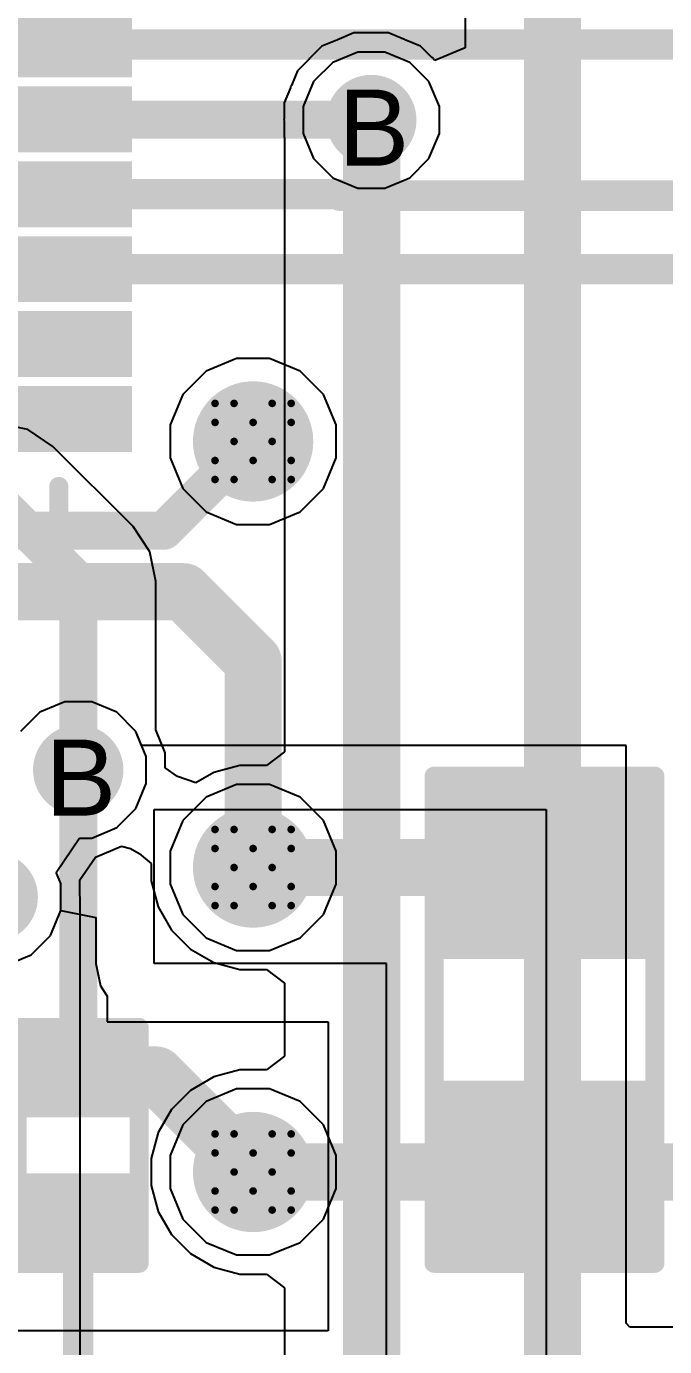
# Model space of a CAD drawing. Header units: inches. Extents: x 0 to 5379, y 0 to 5429.
# Drawn here: x 236.31 to 240.57, y 77.42 to 86.23 of the extents above; entities that cross this region are included whole.
import ezdxf

# ---------------------------------------------------------------- set-up
doc = ezdxf.new("R2010")
doc.units = ezdxf.units.IN
for name, color, linetype in [('Bottom Layer', 5, 'Continuous'), ('Bottom Solder', 6, 'Continuous'), ('Drill Drawing', 1, 'Continuous'), ('GND01', 16, 'Continuous'), ('GND02', 76, 'Continuous'), ('PWR', 156, 'Continuous'), ('SIG 01', 90, 'Continuous'), ('Top Layer', 1, 'Continuous'), ('Top Overlay', 2, 'Continuous'), ('Top Paste', 8, 'Continuous'), ('Top Solder', 216, 'Continuous'), ('Via Holes', 16, 'Continuous')]:
    doc.layers.add(name, color=color, linetype=linetype)
doc.styles.add('Arial', font='', dxfattribs={"height": 0.2})
doc.styles.get('Arial').set_extended_font_data('Arial')

# ---------------------------------------------------------------- blocks, each defined once
blk = doc.blocks.new('64_VFQFPN_9X9_146')
at = {"layer": 'Top Layer'}
for points in [[(4.07, -1.1), (4.93, -1.1), (4.93, -1.4), (4.07, -1.4)], [(4.07, -1.6), (4.93, -1.6), (4.93, -1.9), (4.07, -1.9)], [(4.07, -2.1), (4.93, -2.1), (4.93, -2.4), (4.07, -2.4)], [(4.07, -2.6), (4.93, -2.6), (4.93, -2.9), (4.07, -2.9)], [(4.07, -3.1), (4.93, -3.1), (4.93, -3.4), (4.07, -3.4)], [(4.07, -3.6), (4.93, -3.6), (4.93, -3.9), (4.07, -3.9)]]:
    blk.add_hatch(color=1, dxfattribs=at).paths.add_polyline_path(points)
at = {"layer": 'Top Paste'}
for points in [[(4.07, -1.1), (4.93, -1.1), (4.93, -1.4), (4.07, -1.4)], [(4.07, -1.6), (4.93, -1.6), (4.93, -1.9), (4.07, -1.9)], [(4.07, -2.1), (4.93, -2.1), (4.93, -2.4), (4.07, -2.4)], [(4.07, -2.6), (4.93, -2.6), (4.93, -2.9), (4.07, -2.9)], [(4.07, -3.1), (4.93, -3.1), (4.93, -3.4), (4.07, -3.4)], [(4.07, -3.6), (4.93, -3.6), (4.93, -3.9), (4.07, -3.9)]]:
    blk.add_hatch(color=8, dxfattribs=at).paths.add_polyline_path(points)
at = {"layer": 'Top Solder'}
for points in [[(4, -1.03), (5, -1.03), (5, -1.47), (4, -1.47)], [(4, -1.53), (5, -1.53), (5, -1.97), (4, -1.97)], [(4, -2.03), (5, -2.03), (5, -2.47), (4, -2.47)], [(4, -2.53), (5, -2.53), (5, -2.97), (4, -2.97)], [(4, -3.03), (5, -3.03), (5, -3.47), (4, -3.47)], [(4, -3.53), (5, -3.53), (5, -3.97), (4, -3.97)]]:
    blk.add_hatch(color=216, dxfattribs=at).paths.add_polyline_path(points)
at = {"layer": 'Top Overlay'}
for points in [[(4.5112, -4.5, 0.127, 0.127, 0), (4.5112, -4.2, 0.127, 0.127, 0)], [(4.2112, -4.5, 0.127, 0.127, 0), (4.5112, -4.5, 0.127, 0.127, 0)]]:
    blk.add_lwpolyline(points, format="xyseb", dxfattribs=at)
for points in [[(4.4795, -4.2, 0.0635, 0.0635, 1), (4.543, -4.2, 0.0635, 0.0635, 1)], [(4.4795, -4.5, 0.0635, 0.0635, 1), (4.543, -4.5, 0.0635, 0.0635, 1)], [(4.4795, -4.5, 0.0635, 0.0635, 1), (4.543, -4.5, 0.0635, 0.0635, 1)]]:
    blk.add_lwpolyline(points, format="xyseb", close=True, dxfattribs=at)
blk = doc.blocks.new('R___0805_539')
at = {"layer": 'Top Layer'}
for points in [[(-1.524, 0.635), (-0.508, 0.635), (-0.508, -0.635), (-1.524, -0.635)], [(0.508, 0.635), (1.524, 0.635), (1.524, -0.635), (0.508, -0.635)]]:
    blk.add_hatch(color=1, dxfattribs=at).paths.add_polyline_path(points)
at = {"layer": 'Top Paste'}
for points in [[(-1.524, 0.635), (-0.508, 0.635), (-0.508, -0.635), (-1.524, -0.635)], [(0.508, 0.635), (1.524, 0.635), (1.524, -0.635), (0.508, -0.635)]]:
    blk.add_hatch(color=8, dxfattribs=at).paths.add_polyline_path(points)
at = {"layer": 'Top Solder'}
for points in [[(-1.6256, 0.7366), (-0.4064, 0.7366), (-0.4064, -0.7366), (-1.6256, -0.7366)], [(0.4064, 0.7366), (1.6256, 0.7366), (1.6256, -0.7366), (0.4064, -0.7366)]]:
    blk.add_hatch(color=216, dxfattribs=at).paths.add_polyline_path(points)
at = {"layer": 'Top Overlay'}
for points in [[(-1.6256, 0.7366, 0.127, 0.127, 0), (-1.6256, -0.7366, 0.127, 0.127, 0)], [(-1.6256, 0.7366, 0.127, 0.127, 0), (1.6256, 0.7366, 0.127, 0.127, 0)], [(1.6256, 0.7366, 0.127, 0.127, 0), (1.6256, -0.7366, 0.127, 0.127, 0)], [(-1.6256, -0.7366, 0.127, 0.127, 0), (1.6256, -0.7366, 0.127, 0.127, 0)]]:
    blk.add_lwpolyline(points, format="xyseb", dxfattribs=at)
for points in [[(-1.65735, 0.7366, 0.0635, 0.0635, 1), (-1.59385, 0.7366, 0.0635, 0.0635, 1)], [(-1.65735, 0.7366, 0.0635, 0.0635, 1), (-1.59385, 0.7366, 0.0635, 0.0635, 1)], [(1.59385, 0.7366, 0.0635, 0.0635, 1), (1.65735, 0.7366, 0.0635, 0.0635, 1)], [(1.59385, 0.7366, 0.0635, 0.0635, 1), (1.65735, 0.7366, 0.0635, 0.0635, 1)], [(-1.65735, -0.7366, 0.0635, 0.0635, 1), (-1.59385, -0.7366, 0.0635, 0.0635, 1)], [(-1.65735, -0.7366, 0.0635, 0.0635, 1), (-1.59385, -0.7366, 0.0635, 0.0635, 1)], [(1.59385, -0.7366, 0.0635, 0.0635, 1), (1.65735, -0.7366, 0.0635, 0.0635, 1)], [(1.59385, -0.7366, 0.0635, 0.0635, 1), (1.65735, -0.7366, 0.0635, 0.0635, 1)]]:
    blk.add_lwpolyline(points, format="xyseb", close=True, dxfattribs=at)
blk = doc.blocks.new('R___0402_558')
at = {"layer": 'Top Layer'}
for points in [[(-0.6985, -0.3175), (-0.6985, 0.3175), (-0.2413, 0.3175), (-0.2413, -0.3175)], [(0.2413, -0.3175), (0.2413, 0.3175), (0.6985, 0.3175), (0.6985, -0.3175)]]:
    blk.add_hatch(color=1, dxfattribs=at).paths.add_polyline_path(points)
at = {"layer": 'Top Paste'}
for points in [[(-0.6985, -0.3175), (-0.6985, 0.3175), (-0.2413, 0.3175), (-0.2413, -0.3175)], [(0.2413, -0.3175), (0.2413, 0.3175), (0.6985, 0.3175), (0.6985, -0.3175)]]:
    blk.add_hatch(color=8, dxfattribs=at).paths.add_polyline_path(points)
at = {"layer": 'Top Solder'}
for points in [[(-0.7535, -0.3725), (-0.7535, 0.3725), (-0.1863, 0.3725), (-0.1863, -0.3725)], [(0.1863, -0.3725), (0.1863, 0.3725), (0.7535, 0.3725), (0.7535, -0.3725)]]:
    blk.add_hatch(color=216, dxfattribs=at).paths.add_polyline_path(points)
at = {"layer": 'Top Overlay'}
for points in [[(0.7874, 0.4064, 0.127, 0.127, 0), (-0.7874, 0.4064, 0.127, 0.127, 0)], [(-0.7874, -0.4064, 0.127, 0.127, 0), (-0.7874, 0.4064, 0.127, 0.127, 0)], [(0.7874, -0.4064, 0.127, 0.127, 0), (0.7874, 0.4064, 0.127, 0.127, 0)], [(0.7874, -0.4064, 0.127, 0.127, 0), (-0.7874, -0.4064, 0.127, 0.127, 0)], [(0.8128, -0.4318, 0.00323, 0.00323, 0), (-0.8128, -0.4318, 0.00323, 0.00323, 0)]]:
    blk.add_lwpolyline(points, format="xyseb", dxfattribs=at)
for points in [[(-0.8191, 0.4064, 0.0635, 0.0635, 1), (-0.7556, 0.4064, 0.0635, 0.0635, 1)], [(-0.8191, 0.4064, 0.0635, 0.0635, 1), (-0.7556, 0.4064, 0.0635, 0.0635, 1)], [(0.7556, 0.4064, 0.0635, 0.0635, 1), (0.8191, 0.4064, 0.0635, 0.0635, 1)], [(0.7556, 0.4064, 0.0635, 0.0635, 1), (0.8191, 0.4064, 0.0635, 0.0635, 1)], [(-0.8191, -0.4064, 0.0635, 0.0635, 1), (-0.7556, -0.4064, 0.0635, 0.0635, 1)], [(-0.8191, -0.4064, 0.0635, 0.0635, 1), (-0.7556, -0.4064, 0.0635, 0.0635, 1)], [(0.7556, -0.4064, 0.0635, 0.0635, 1), (0.8191, -0.4064, 0.0635, 0.0635, 1)], [(0.7556, -0.4064, 0.0635, 0.0635, 1), (0.8191, -0.4064, 0.0635, 0.0635, 1)], [(-0.8136, -0.4318, 0.00161, 0.00161, 1), (-0.812, -0.4318, 0.00161, 0.00161, 1)], [(0.812, -0.4318, 0.00161, 0.00161, 1), (0.8136, -0.4318, 0.00161, 0.00161, 1)]]:
    blk.add_lwpolyline(points, format="xyseb", close=True, dxfattribs=at)

msp = doc.modelspace()

# ---------------------------------------------------------------- hatches: boundary and pattern name
at = {"layer": 'Bottom Layer'}
h = msp.add_hatch(color=5, dxfattribs=at)
edge = h.paths.add_edge_path()
edge.add_arc((238.6136, 85.6024), 0.2, 0, 360)
h = msp.add_hatch(color=5, dxfattribs=at)
edge = h.paths.add_edge_path()
edge.add_arc((237.8249, 83.4572), 0.3, 0, 360)
h = msp.add_hatch(color=5, dxfattribs=at)
edge = h.paths.add_edge_path()
edge.add_arc((236.6579, 81.2644), 0.2, 0, 360)
h = msp.add_hatch(color=5, dxfattribs=at)
edge = h.paths.add_edge_path()
edge.add_arc((237.8249, 80.6135), 0.3, 0, 360)
h = msp.add_hatch(color=5, dxfattribs=at)
edge = h.paths.add_edge_path()
edge.add_arc((237.8249, 78.5815), 0.3, 0, 360)
at = {"layer": 'Bottom Solder'}
h = msp.add_hatch(color=6, dxfattribs=at)
edge = h.paths.add_edge_path()
edge.add_arc((238.6136, 85.6024), 0.3016, 0, 360)
h = msp.add_hatch(color=6, dxfattribs=at)
edge = h.paths.add_edge_path()
edge.add_arc((237.8249, 83.4572), 0.4016, 0, 360)
h = msp.add_hatch(color=6, dxfattribs=at)
edge = h.paths.add_edge_path()
edge.add_arc((236.6579, 81.2644), 0.3016, 0, 360)
h = msp.add_hatch(color=6, dxfattribs=at)
edge = h.paths.add_edge_path()
edge.add_arc((237.8249, 80.6135), 0.4016, 0, 360)
h = msp.add_hatch(color=6, dxfattribs=at)
edge = h.paths.add_edge_path()
edge.add_arc((236.0873, 80.4164), 0.3016, 0, 360)
h = msp.add_hatch(color=6, dxfattribs=at)
edge = h.paths.add_edge_path()
edge.add_arc((237.8249, 78.5815), 0.4016, 0, 360)
at = {"layer": 'GND01'}
h = msp.add_hatch(color=16, dxfattribs=at)
edge = h.paths.add_edge_path()
edge.add_arc((238.6136, 85.6024), 0.2, 0, 360)
h = msp.add_hatch(color=16, dxfattribs=at)
edge = h.paths.add_edge_path()
edge.add_arc((237.8249, 83.4572), 0.3, 0, 360)
h = msp.add_hatch(color=16, dxfattribs=at)
edge = h.paths.add_edge_path()
edge.add_arc((236.6579, 81.2644), 0.2, 0, 360)
h = msp.add_hatch(color=16, dxfattribs=at)
edge = h.paths.add_edge_path()
edge.add_arc((237.8249, 80.6135), 0.3, 0, 360)
h = msp.add_hatch(color=16, dxfattribs=at)
edge = h.paths.add_edge_path()
edge.add_arc((237.8249, 78.5815), 0.3, 0, 360)
at = {"layer": 'GND02'}
h = msp.add_hatch(color=76, dxfattribs=at)
edge = h.paths.add_edge_path()
edge.add_arc((238.6136, 85.6024), 0.2, 0, 360)
h = msp.add_hatch(color=76, dxfattribs=at)
edge = h.paths.add_edge_path()
edge.add_arc((237.8249, 83.4572), 0.3, 0, 360)
h = msp.add_hatch(color=76, dxfattribs=at)
edge = h.paths.add_edge_path()
edge.add_arc((236.6579, 81.2644), 0.2, 0, 360)
h = msp.add_hatch(color=76, dxfattribs=at)
edge = h.paths.add_edge_path()
edge.add_arc((237.8249, 80.6135), 0.3, 0, 360)
h = msp.add_hatch(color=76, dxfattribs=at)
edge = h.paths.add_edge_path()
edge.add_arc((237.8249, 78.5815), 0.3, 0, 360)
at = {"layer": 'PWR'}
h = msp.add_hatch(color=156, dxfattribs=at)
edge = h.paths.add_edge_path()
edge.add_arc((238.6136, 85.6024), 0.2, 0, 360)
h = msp.add_hatch(color=156, dxfattribs=at)
edge = h.paths.add_edge_path()
edge.add_arc((237.8249, 83.4572), 0.3, 0, 360)
h = msp.add_hatch(color=156, dxfattribs=at)
edge = h.paths.add_edge_path()
edge.add_arc((236.6579, 81.2644), 0.2, 0, 360)
h = msp.add_hatch(color=156, dxfattribs=at)
edge = h.paths.add_edge_path()
edge.add_arc((237.8249, 80.6135), 0.3, 0, 360)
h = msp.add_hatch(color=156, dxfattribs=at)
edge = h.paths.add_edge_path()
edge.add_arc((237.8249, 78.5815), 0.3, 0, 360)
at = {"layer": 'SIG 01'}
h = msp.add_hatch(color=90, dxfattribs=at)
edge = h.paths.add_edge_path()
edge.add_arc((238.6136, 85.6024), 0.2, 0, 360)
h = msp.add_hatch(color=90, dxfattribs=at)
edge = h.paths.add_edge_path()
edge.add_arc((237.8249, 83.4572), 0.3, 0, 360)
h = msp.add_hatch(color=90, dxfattribs=at)
edge = h.paths.add_edge_path()
edge.add_arc((236.6579, 81.2644), 0.2, 0, 360)
h = msp.add_hatch(color=90, dxfattribs=at)
edge = h.paths.add_edge_path()
edge.add_arc((237.8249, 80.6135), 0.3, 0, 360)
h = msp.add_hatch(color=90, dxfattribs=at)
edge = h.paths.add_edge_path()
edge.add_arc((237.8249, 78.5815), 0.3, 0, 360)
at = {"layer": 'Top Layer'}
h = msp.add_hatch(color=1, dxfattribs=at)
edge = h.paths.add_edge_path()
edge.add_arc((238.6136, 85.6024), 0.2, 0, 360)
h = msp.add_hatch(color=1, dxfattribs=at)
edge = h.paths.add_edge_path()
edge.add_arc((237.8249, 83.4572), 0.3, 0, 360)
h = msp.add_hatch(color=1, dxfattribs=at)
edge = h.paths.add_edge_path()
edge.add_arc((236.6579, 81.2644), 0.2, 0, 360)
h = msp.add_hatch(color=1, dxfattribs=at)
edge = h.paths.add_edge_path()
edge.add_arc((237.8249, 80.6135), 0.3, 0, 360)
h = msp.add_hatch(color=1, dxfattribs=at)
edge = h.paths.add_edge_path()
edge.add_arc((237.8249, 78.5815), 0.3, 0, 360)
at = {"layer": 'Top Solder'}
h = msp.add_hatch(color=216, dxfattribs=at)
edge = h.paths.add_edge_path()
edge.add_arc((238.6136, 85.6024), 0.3016, 0, 360)
h = msp.add_hatch(color=216, dxfattribs=at)
edge = h.paths.add_edge_path()
edge.add_arc((237.8249, 83.4572), 0.4016, 0, 360)
h = msp.add_hatch(color=216, dxfattribs=at)
edge = h.paths.add_edge_path()
edge.add_arc((236.6579, 81.2644), 0.3016, 0, 360)
h = msp.add_hatch(color=216, dxfattribs=at)
edge = h.paths.add_edge_path()
edge.add_arc((237.8249, 80.6135), 0.4016, 0, 360)
h = msp.add_hatch(color=216, dxfattribs=at)
edge = h.paths.add_edge_path()
edge.add_arc((236.0873, 80.4164), 0.3016, 0, 360)
h = msp.add_hatch(color=216, dxfattribs=at)
edge = h.paths.add_edge_path()
edge.add_arc((237.8249, 78.5815), 0.4016, 0, 360)
at = {"layer": 'Via Holes'}
h = msp.add_hatch(color=7, dxfattribs=at)
edge = h.paths.add_edge_path()
edge.add_arc((238.6136, 85.6024), 0.1, 0, 360)
h = msp.add_hatch(color=7, dxfattribs=at)
edge = h.paths.add_edge_path()
edge.add_arc((237.8249, 83.4572), 0.15, 0, 360)
h = msp.add_hatch(color=7, dxfattribs=at)
edge = h.paths.add_edge_path()
edge.add_arc((236.6579, 81.2644), 0.1, 0, 360)
h = msp.add_hatch(color=7, dxfattribs=at)
edge = h.paths.add_edge_path()
edge.add_arc((237.8249, 80.6135), 0.15, 0, 360)
h = msp.add_hatch(color=7, dxfattribs=at)
edge = h.paths.add_edge_path()
edge.add_arc((237.8249, 78.5815), 0.15, 0, 360)

# ---------------------------------------------------------------- linework, layer by layer
at = {"layer": 'Bottom Layer'}
for points in [[(233.0569, 82.4545, 0.381, 0.381, 0), (237.3609, 82.4545, 0.381, 0.381, 0)], [(237.3609, 82.4545, 0.381, 0.381, 0), (237.8249, 81.9905, 0.381, 0.381, 0)], [(237.8249, 80.6135, 0.381, 0.381, 0), (237.8249, 81.9905, 0.381, 0.381, 0)], [(233.5173, 79.2292, 0.381, 0.381, 0), (237.1772, 79.2292, 0.381, 0.381, 0)], [(237.1772, 79.2292, 0.381, 0.381, 0), (237.8249, 78.5815, 0.381, 0.381, 0)]]:
    msp.add_lwpolyline(points, format="xyseb", dxfattribs=at)
for points in [[(237.2656, 82.4545, 0.1905, 0.1905, 1), (237.4561, 82.4545, 0.1905, 0.1905, 1)], [(237.2656, 82.4545, 0.1905, 0.1905, 1), (237.4561, 82.4545, 0.1905, 0.1905, 1)], [(237.7296, 81.9905, 0.1905, 0.1905, 1), (237.9201, 81.9905, 0.1905, 0.1905, 1)], [(237.7296, 81.9905, 0.1905, 0.1905, 1), (237.9201, 81.9905, 0.1905, 0.1905, 1)], [(237.7296, 80.6135, 0.1905, 0.1905, 1), (237.9201, 80.6135, 0.1905, 0.1905, 1)], [(237.0819, 79.2292, 0.1905, 0.1905, 1), (237.2724, 79.2292, 0.1905, 0.1905, 1)], [(237.0819, 79.2292, 0.1905, 0.1905, 1), (237.2724, 79.2292, 0.1905, 0.1905, 1)], [(237.7296, 78.5815, 0.1905, 0.1905, 1), (237.9201, 78.5815, 0.1905, 0.1905, 1)]]:
    msp.add_lwpolyline(points, format="xyseb", close=True, dxfattribs=at)
at = {"layer": 'Drill Drawing'}
for points in [[(237.5709, 83.5842, 0.0508, 0.0508, 0), (237.5709, 83.7112, 0.0508, 0.0508, 0)], [(237.5709, 83.7112, 0.0508, 0.0508, 0), (237.6979, 83.7112, 0.0508, 0.0508, 0)], [(237.6979, 83.7112, 0.0508, 0.0508, 0), (237.8249, 83.5842, 0.0508, 0.0508, 0)], [(237.8249, 83.5842, 0.0508, 0.0508, 0), (237.9519, 83.7112, 0.0508, 0.0508, 0)], [(237.9519, 83.7112, 0.0508, 0.0508, 0), (238.0789, 83.7112, 0.0508, 0.0508, 0)], [(238.0789, 83.5842, 0.0508, 0.0508, 0), (238.0789, 83.7112, 0.0508, 0.0508, 0)], [(237.5709, 83.5842, 0.0508, 0.0508, 0), (237.6979, 83.4572, 0.0508, 0.0508, 0)], [(237.9519, 83.4572, 0.0508, 0.0508, 0), (238.0789, 83.5842, 0.0508, 0.0508, 0)], [(237.5709, 83.3302, 0.0508, 0.0508, 0), (237.6979, 83.4572, 0.0508, 0.0508, 0)], [(237.9519, 83.4572, 0.0508, 0.0508, 0), (238.0789, 83.3302, 0.0508, 0.0508, 0)], [(237.5709, 83.2032, 0.0508, 0.0508, 0), (237.5709, 83.3302, 0.0508, 0.0508, 0)], [(237.6979, 83.2032, 0.0508, 0.0508, 0), (237.8249, 83.3302, 0.0508, 0.0508, 0)], [(237.8249, 83.3302, 0.0508, 0.0508, 0), (237.9519, 83.2032, 0.0508, 0.0508, 0)], [(238.0789, 83.2032, 0.0508, 0.0508, 0), (238.0789, 83.3302, 0.0508, 0.0508, 0)], [(237.5709, 83.2032, 0.0508, 0.0508, 0), (237.6979, 83.2032, 0.0508, 0.0508, 0)], [(237.9519, 83.2032, 0.0508, 0.0508, 0), (238.0789, 83.2032, 0.0508, 0.0508, 0)], [(237.5709, 80.7405, 0.0508, 0.0508, 0), (237.5709, 80.8675, 0.0508, 0.0508, 0)], [(237.5709, 80.8675, 0.0508, 0.0508, 0), (237.6979, 80.8675, 0.0508, 0.0508, 0)], [(237.6979, 80.8675, 0.0508, 0.0508, 0), (237.8249, 80.7405, 0.0508, 0.0508, 0)], [(237.8249, 80.7405, 0.0508, 0.0508, 0), (237.9519, 80.8675, 0.0508, 0.0508, 0)], [(237.9519, 80.8675, 0.0508, 0.0508, 0), (238.0789, 80.8675, 0.0508, 0.0508, 0)], [(238.0789, 80.7405, 0.0508, 0.0508, 0), (238.0789, 80.8675, 0.0508, 0.0508, 0)], [(237.5709, 80.7405, 0.0508, 0.0508, 0), (237.6979, 80.6135, 0.0508, 0.0508, 0)], [(237.9519, 80.6135, 0.0508, 0.0508, 0), (238.0789, 80.7405, 0.0508, 0.0508, 0)], [(237.5709, 80.4865, 0.0508, 0.0508, 0), (237.6979, 80.6135, 0.0508, 0.0508, 0)], [(237.9519, 80.6135, 0.0508, 0.0508, 0), (238.0789, 80.4865, 0.0508, 0.0508, 0)], [(237.5709, 80.3595, 0.0508, 0.0508, 0), (237.5709, 80.4865, 0.0508, 0.0508, 0)], [(237.6979, 80.3595, 0.0508, 0.0508, 0), (237.8249, 80.4865, 0.0508, 0.0508, 0)], [(237.8249, 80.4865, 0.0508, 0.0508, 0), (237.9519, 80.3595, 0.0508, 0.0508, 0)], [(238.0789, 80.3595, 0.0508, 0.0508, 0), (238.0789, 80.4865, 0.0508, 0.0508, 0)], [(237.5709, 80.3595, 0.0508, 0.0508, 0), (237.6979, 80.3595, 0.0508, 0.0508, 0)], [(237.9519, 80.3595, 0.0508, 0.0508, 0), (238.0789, 80.3595, 0.0508, 0.0508, 0)], [(237.5709, 78.7085, 0.0508, 0.0508, 0), (237.5709, 78.8355, 0.0508, 0.0508, 0)], [(237.5709, 78.8355, 0.0508, 0.0508, 0), (237.6979, 78.8355, 0.0508, 0.0508, 0)], [(237.6979, 78.8355, 0.0508, 0.0508, 0), (237.8249, 78.7085, 0.0508, 0.0508, 0)], [(237.8249, 78.7085, 0.0508, 0.0508, 0), (237.9519, 78.8355, 0.0508, 0.0508, 0)], [(237.9519, 78.8355, 0.0508, 0.0508, 0), (238.0789, 78.8355, 0.0508, 0.0508, 0)], [(238.0789, 78.7085, 0.0508, 0.0508, 0), (238.0789, 78.8355, 0.0508, 0.0508, 0)], [(237.5709, 78.7085, 0.0508, 0.0508, 0), (237.6979, 78.5815, 0.0508, 0.0508, 0)], [(237.9519, 78.5815, 0.0508, 0.0508, 0), (238.0789, 78.7085, 0.0508, 0.0508, 0)], [(237.5709, 78.4545, 0.0508, 0.0508, 0), (237.6979, 78.5815, 0.0508, 0.0508, 0)], [(237.9519, 78.5815, 0.0508, 0.0508, 0), (238.0789, 78.4545, 0.0508, 0.0508, 0)], [(237.5709, 78.3275, 0.0508, 0.0508, 0), (237.5709, 78.4545, 0.0508, 0.0508, 0)], [(237.6979, 78.3275, 0.0508, 0.0508, 0), (237.8249, 78.4545, 0.0508, 0.0508, 0)], [(237.8249, 78.4545, 0.0508, 0.0508, 0), (237.9519, 78.3275, 0.0508, 0.0508, 0)], [(238.0789, 78.3275, 0.0508, 0.0508, 0), (238.0789, 78.4545, 0.0508, 0.0508, 0)], [(237.5709, 78.3275, 0.0508, 0.0508, 0), (237.6979, 78.3275, 0.0508, 0.0508, 0)], [(237.9519, 78.3275, 0.0508, 0.0508, 0), (238.0789, 78.3275, 0.0508, 0.0508, 0)]]:
    msp.add_lwpolyline(points, format="xyseb", dxfattribs=at)
for points in [[(237.5582, 83.7112, 0.0254, 0.0254, 1), (237.5836, 83.7112, 0.0254, 0.0254, 1)], [(237.5582, 83.7112, 0.0254, 0.0254, 1), (237.5836, 83.7112, 0.0254, 0.0254, 1)], [(237.6852, 83.7112, 0.0254, 0.0254, 1), (237.7106, 83.7112, 0.0254, 0.0254, 1)], [(237.6852, 83.7112, 0.0254, 0.0254, 1), (237.7106, 83.7112, 0.0254, 0.0254, 1)], [(237.9392, 83.7112, 0.0254, 0.0254, 1), (237.9646, 83.7112, 0.0254, 0.0254, 1)], [(237.9392, 83.7112, 0.0254, 0.0254, 1), (237.9646, 83.7112, 0.0254, 0.0254, 1)], [(238.0662, 83.7112, 0.0254, 0.0254, 1), (238.0916, 83.7112, 0.0254, 0.0254, 1)], [(238.0662, 83.7112, 0.0254, 0.0254, 1), (238.0916, 83.7112, 0.0254, 0.0254, 1)], [(237.5582, 83.5842, 0.0254, 0.0254, 1), (237.5836, 83.5842, 0.0254, 0.0254, 1)], [(237.5582, 83.5842, 0.0254, 0.0254, 1), (237.5836, 83.5842, 0.0254, 0.0254, 1)], [(237.8122, 83.5842, 0.0254, 0.0254, 1), (237.8376, 83.5842, 0.0254, 0.0254, 1)], [(237.8122, 83.5842, 0.0254, 0.0254, 1), (237.8376, 83.5842, 0.0254, 0.0254, 1)], [(238.0662, 83.5842, 0.0254, 0.0254, 1), (238.0916, 83.5842, 0.0254, 0.0254, 1)], [(238.0662, 83.5842, 0.0254, 0.0254, 1), (238.0916, 83.5842, 0.0254, 0.0254, 1)], [(237.6852, 83.4572, 0.0254, 0.0254, 1), (237.7106, 83.4572, 0.0254, 0.0254, 1)], [(237.6852, 83.4572, 0.0254, 0.0254, 1), (237.7106, 83.4572, 0.0254, 0.0254, 1)], [(237.9392, 83.4572, 0.0254, 0.0254, 1), (237.9646, 83.4572, 0.0254, 0.0254, 1)], [(237.9392, 83.4572, 0.0254, 0.0254, 1), (237.9646, 83.4572, 0.0254, 0.0254, 1)], [(237.5582, 83.3302, 0.0254, 0.0254, 1), (237.5836, 83.3302, 0.0254, 0.0254, 1)], [(237.5582, 83.3302, 0.0254, 0.0254, 1), (237.5836, 83.3302, 0.0254, 0.0254, 1)], [(237.8122, 83.3302, 0.0254, 0.0254, 1), (237.8376, 83.3302, 0.0254, 0.0254, 1)], [(237.8122, 83.3302, 0.0254, 0.0254, 1), (237.8376, 83.3302, 0.0254, 0.0254, 1)], [(238.0662, 83.3302, 0.0254, 0.0254, 1), (238.0916, 83.3302, 0.0254, 0.0254, 1)], [(238.0662, 83.3302, 0.0254, 0.0254, 1), (238.0916, 83.3302, 0.0254, 0.0254, 1)], [(237.5582, 83.2032, 0.0254, 0.0254, 1), (237.5836, 83.2032, 0.0254, 0.0254, 1)], [(237.5582, 83.2032, 0.0254, 0.0254, 1), (237.5836, 83.2032, 0.0254, 0.0254, 1)], [(237.6852, 83.2032, 0.0254, 0.0254, 1), (237.7106, 83.2032, 0.0254, 0.0254, 1)], [(237.6852, 83.2032, 0.0254, 0.0254, 1), (237.7106, 83.2032, 0.0254, 0.0254, 1)], [(237.9392, 83.2032, 0.0254, 0.0254, 1), (237.9646, 83.2032, 0.0254, 0.0254, 1)], [(237.9392, 83.2032, 0.0254, 0.0254, 1), (237.9646, 83.2032, 0.0254, 0.0254, 1)], [(238.0662, 83.2032, 0.0254, 0.0254, 1), (238.0916, 83.2032, 0.0254, 0.0254, 1)], [(238.0662, 83.2032, 0.0254, 0.0254, 1), (238.0916, 83.2032, 0.0254, 0.0254, 1)], [(237.5582, 80.8675, 0.0254, 0.0254, 1), (237.5836, 80.8675, 0.0254, 0.0254, 1)], [(237.5582, 80.8675, 0.0254, 0.0254, 1), (237.5836, 80.8675, 0.0254, 0.0254, 1)], [(237.6852, 80.8675, 0.0254, 0.0254, 1), (237.7106, 80.8675, 0.0254, 0.0254, 1)], [(237.6852, 80.8675, 0.0254, 0.0254, 1), (237.7106, 80.8675, 0.0254, 0.0254, 1)], [(237.9392, 80.8675, 0.0254, 0.0254, 1), (237.9646, 80.8675, 0.0254, 0.0254, 1)], [(237.9392, 80.8675, 0.0254, 0.0254, 1), (237.9646, 80.8675, 0.0254, 0.0254, 1)], [(238.0662, 80.8675, 0.0254, 0.0254, 1), (238.0916, 80.8675, 0.0254, 0.0254, 1)], [(238.0662, 80.8675, 0.0254, 0.0254, 1), (238.0916, 80.8675, 0.0254, 0.0254, 1)], [(237.5582, 80.7405, 0.0254, 0.0254, 1), (237.5836, 80.7405, 0.0254, 0.0254, 1)], [(237.5582, 80.7405, 0.0254, 0.0254, 1), (237.5836, 80.7405, 0.0254, 0.0254, 1)], [(237.8122, 80.7405, 0.0254, 0.0254, 1), (237.8376, 80.7405, 0.0254, 0.0254, 1)], [(237.8122, 80.7405, 0.0254, 0.0254, 1), (237.8376, 80.7405, 0.0254, 0.0254, 1)], [(238.0662, 80.7405, 0.0254, 0.0254, 1), (238.0916, 80.7405, 0.0254, 0.0254, 1)], [(238.0662, 80.7405, 0.0254, 0.0254, 1), (238.0916, 80.7405, 0.0254, 0.0254, 1)], [(237.6852, 80.6135, 0.0254, 0.0254, 1), (237.7106, 80.6135, 0.0254, 0.0254, 1)], [(237.6852, 80.6135, 0.0254, 0.0254, 1), (237.7106, 80.6135, 0.0254, 0.0254, 1)], [(237.9392, 80.6135, 0.0254, 0.0254, 1), (237.9646, 80.6135, 0.0254, 0.0254, 1)], [(237.9392, 80.6135, 0.0254, 0.0254, 1), (237.9646, 80.6135, 0.0254, 0.0254, 1)], [(237.5582, 80.4865, 0.0254, 0.0254, 1), (237.5836, 80.4865, 0.0254, 0.0254, 1)], [(237.5582, 80.4865, 0.0254, 0.0254, 1), (237.5836, 80.4865, 0.0254, 0.0254, 1)], [(237.8122, 80.4865, 0.0254, 0.0254, 1), (237.8376, 80.4865, 0.0254, 0.0254, 1)], [(237.8122, 80.4865, 0.0254, 0.0254, 1), (237.8376, 80.4865, 0.0254, 0.0254, 1)], [(238.0662, 80.4865, 0.0254, 0.0254, 1), (238.0916, 80.4865, 0.0254, 0.0254, 1)], [(238.0662, 80.4865, 0.0254, 0.0254, 1), (238.0916, 80.4865, 0.0254, 0.0254, 1)], [(237.5582, 80.3595, 0.0254, 0.0254, 1), (237.5836, 80.3595, 0.0254, 0.0254, 1)], [(237.5582, 80.3595, 0.0254, 0.0254, 1), (237.5836, 80.3595, 0.0254, 0.0254, 1)], [(237.6852, 80.3595, 0.0254, 0.0254, 1), (237.7106, 80.3595, 0.0254, 0.0254, 1)], [(237.6852, 80.3595, 0.0254, 0.0254, 1), (237.7106, 80.3595, 0.0254, 0.0254, 1)], [(237.9392, 80.3595, 0.0254, 0.0254, 1), (237.9646, 80.3595, 0.0254, 0.0254, 1)], [(237.9392, 80.3595, 0.0254, 0.0254, 1), (237.9646, 80.3595, 0.0254, 0.0254, 1)], [(238.0662, 80.3595, 0.0254, 0.0254, 1), (238.0916, 80.3595, 0.0254, 0.0254, 1)], [(238.0662, 80.3595, 0.0254, 0.0254, 1), (238.0916, 80.3595, 0.0254, 0.0254, 1)], [(237.5582, 78.8355, 0.0254, 0.0254, 1), (237.5836, 78.8355, 0.0254, 0.0254, 1)], [(237.5582, 78.8355, 0.0254, 0.0254, 1), (237.5836, 78.8355, 0.0254, 0.0254, 1)], [(237.6852, 78.8355, 0.0254, 0.0254, 1), (237.7106, 78.8355, 0.0254, 0.0254, 1)], [(237.6852, 78.8355, 0.0254, 0.0254, 1), (237.7106, 78.8355, 0.0254, 0.0254, 1)], [(237.9392, 78.8355, 0.0254, 0.0254, 1), (237.9646, 78.8355, 0.0254, 0.0254, 1)], [(237.9392, 78.8355, 0.0254, 0.0254, 1), (237.9646, 78.8355, 0.0254, 0.0254, 1)], [(238.0662, 78.8355, 0.0254, 0.0254, 1), (238.0916, 78.8355, 0.0254, 0.0254, 1)], [(238.0662, 78.8355, 0.0254, 0.0254, 1), (238.0916, 78.8355, 0.0254, 0.0254, 1)], [(237.5582, 78.7085, 0.0254, 0.0254, 1), (237.5836, 78.7085, 0.0254, 0.0254, 1)], [(237.5582, 78.7085, 0.0254, 0.0254, 1), (237.5836, 78.7085, 0.0254, 0.0254, 1)], [(237.8122, 78.7085, 0.0254, 0.0254, 1), (237.8376, 78.7085, 0.0254, 0.0254, 1)], [(237.8122, 78.7085, 0.0254, 0.0254, 1), (237.8376, 78.7085, 0.0254, 0.0254, 1)], [(238.0662, 78.7085, 0.0254, 0.0254, 1), (238.0916, 78.7085, 0.0254, 0.0254, 1)], [(238.0662, 78.7085, 0.0254, 0.0254, 1), (238.0916, 78.7085, 0.0254, 0.0254, 1)], [(237.6852, 78.5815, 0.0254, 0.0254, 1), (237.7106, 78.5815, 0.0254, 0.0254, 1)], [(237.6852, 78.5815, 0.0254, 0.0254, 1), (237.7106, 78.5815, 0.0254, 0.0254, 1)], [(237.9392, 78.5815, 0.0254, 0.0254, 1), (237.9646, 78.5815, 0.0254, 0.0254, 1)], [(237.9392, 78.5815, 0.0254, 0.0254, 1), (237.9646, 78.5815, 0.0254, 0.0254, 1)], [(237.5582, 78.4545, 0.0254, 0.0254, 1), (237.5836, 78.4545, 0.0254, 0.0254, 1)], [(237.5582, 78.4545, 0.0254, 0.0254, 1), (237.5836, 78.4545, 0.0254, 0.0254, 1)], [(237.8122, 78.4545, 0.0254, 0.0254, 1), (237.8376, 78.4545, 0.0254, 0.0254, 1)], [(237.8122, 78.4545, 0.0254, 0.0254, 1), (237.8376, 78.4545, 0.0254, 0.0254, 1)], [(238.0662, 78.4545, 0.0254, 0.0254, 1), (238.0916, 78.4545, 0.0254, 0.0254, 1)], [(238.0662, 78.4545, 0.0254, 0.0254, 1), (238.0916, 78.4545, 0.0254, 0.0254, 1)], [(237.5582, 78.3275, 0.0254, 0.0254, 1), (237.5836, 78.3275, 0.0254, 0.0254, 1)], [(237.5582, 78.3275, 0.0254, 0.0254, 1), (237.5836, 78.3275, 0.0254, 0.0254, 1)], [(237.6852, 78.3275, 0.0254, 0.0254, 1), (237.7106, 78.3275, 0.0254, 0.0254, 1)], [(237.6852, 78.3275, 0.0254, 0.0254, 1), (237.7106, 78.3275, 0.0254, 0.0254, 1)], [(237.9392, 78.3275, 0.0254, 0.0254, 1), (237.9646, 78.3275, 0.0254, 0.0254, 1)], [(237.9392, 78.3275, 0.0254, 0.0254, 1), (237.9646, 78.3275, 0.0254, 0.0254, 1)], [(238.0662, 78.3275, 0.0254, 0.0254, 1), (238.0916, 78.3275, 0.0254, 0.0254, 1)], [(238.0662, 78.3275, 0.0254, 0.0254, 1), (238.0916, 78.3275, 0.0254, 0.0254, 1)]]:
    msp.add_lwpolyline(points, format="xyseb", close=True, dxfattribs=at)
at = {"layer": 'GND01'}
for p, q in [((238.5233, 86.0564), (238.3564, 85.9873)), ((238.7039, 86.0564), (238.5233, 86.0564)), ((238.8707, 85.9873), (238.7039, 86.0564)), ((238.3564, 85.9873), (238.2287, 85.8596)), ((238.9985, 85.8596), (238.8707, 85.9873)), ((238.2287, 85.8596), (238.1596, 85.6927)), ((239.0676, 85.6927), (238.9985, 85.8596)), ((238.1596, 85.6927), (238.1596, 85.5121)), ((239.0676, 85.5121), (239.0676, 85.6927)), ((238.1596, 85.5121), (238.2287, 85.3452)), ((238.9985, 85.3452), (239.0676, 85.5121)), ((238.2287, 85.3452), (238.3564, 85.2175)), ((238.8707, 85.2175), (238.9985, 85.3452)), ((238.3564, 85.2175), (238.5233, 85.1484)), ((238.7039, 85.1484), (238.8707, 85.2175)), ((238.5233, 85.1484), (238.7039, 85.1484)), ((236.5676, 81.7184), (236.4007, 81.6493)), ((236.7482, 81.7184), (236.5676, 81.7184)), ((236.9151, 81.6493), (236.7482, 81.7184)), ((236.4007, 81.6493), (236.273, 81.5216)), ((237.0428, 81.5216), (236.9151, 81.6493)), ((237.1119, 81.3547), (237.0428, 81.5216)), ((237.1119, 81.1741), (237.1119, 81.3547)), ((237.0428, 81.0073), (237.1119, 81.1741)), ((237.7147, 81.1675), (237.5111, 81.0832)), ((237.9351, 81.1675), (237.7147, 81.1675)), ((238.1387, 81.0832), (237.9351, 81.1675)), ((237.5111, 81.0832), (237.3552, 80.9273)), ((238.2945, 80.9273), (238.1387, 81.0832)), ((236.9151, 80.8796), (237.0428, 81.0073)), ((237.3552, 80.9273), (237.2709, 80.7237)), ((238.3789, 80.7237), (238.2945, 80.9273)), ((236.515, 80.5859), (236.6651, 80.8074)), ((236.6651, 80.8074), (236.6695, 80.8104)), ((236.6695, 80.8104), (236.7482, 80.8104)), ((236.7482, 80.8104), (236.9151, 80.8796)), ((237.2709, 80.7237), (237.2709, 80.5033)), ((238.3789, 80.5033), (238.3789, 80.7237)), ((236.5127, 80.5758), (236.515, 80.5859)), ((236.5413, 80.5067), (236.5127, 80.5758)), ((236.5413, 80.3261), (236.5413, 80.5067)), ((237.2709, 80.5033), (237.3552, 80.2997)), ((238.2945, 80.2997), (238.3789, 80.5033)), ((236.4722, 80.1592), (236.5413, 80.3261)), ((237.3552, 80.2997), (237.5111, 80.1438)), ((238.1387, 80.1438), (238.2945, 80.2997)), ((236.3445, 80.0315), (236.4722, 80.1592)), ((237.5111, 80.1438), (237.7147, 80.0595)), ((237.9351, 80.0595), (238.1387, 80.1438)), ((236.1776, 79.9624), (236.3445, 80.0315)), ((237.7147, 80.0595), (237.9351, 80.0595)), ((237.7147, 79.1355), (237.5111, 79.0512)), ((237.9351, 79.1355), (237.7147, 79.1355)), ((238.1387, 79.0512), (237.9351, 79.1355)), ((237.5111, 79.0512), (237.3552, 78.8953)), ((238.2945, 78.8953), (238.1387, 79.0512)), ((237.3552, 78.8953), (237.2709, 78.6917)), ((238.3789, 78.6917), (238.2945, 78.8953)), ((237.2709, 78.6917), (237.2709, 78.4713)), ((238.3789, 78.4713), (238.3789, 78.6917)), ((237.2709, 78.4713), (237.3552, 78.2677)), ((238.2945, 78.2677), (238.3789, 78.4713)), ((237.3552, 78.2677), (237.5111, 78.1118)), ((238.1387, 78.1118), (238.2945, 78.2677)), ((237.5111, 78.1118), (237.7147, 78.0275)), ((237.9351, 78.0275), (238.1387, 78.1118)), ((237.7147, 78.0275), (237.9351, 78.0275))]:
    msp.add_line(p, q, dxfattribs=at)
at = {"layer": 'GND02'}
for p, q in [((238.5233, 86.0564), (238.3564, 85.9873)), ((238.7039, 86.0564), (238.5233, 86.0564)), ((238.8707, 85.9873), (238.7039, 86.0564)), ((238.3564, 85.9873), (238.2287, 85.8596)), ((238.9985, 85.8596), (238.8707, 85.9873)), ((238.2287, 85.8596), (238.1596, 85.6927)), ((239.0676, 85.6927), (238.9985, 85.8596)), ((238.1596, 85.6927), (238.1596, 85.5121)), ((239.0676, 85.5121), (239.0676, 85.6927)), ((238.1596, 85.5121), (238.2287, 85.3452)), ((238.9985, 85.3452), (239.0676, 85.5121)), ((238.2287, 85.3452), (238.3564, 85.2175)), ((238.8707, 85.2175), (238.9985, 85.3452)), ((238.3564, 85.2175), (238.5233, 85.1484)), ((238.7039, 85.1484), (238.8707, 85.2175)), ((238.5233, 85.1484), (238.7039, 85.1484)), ((236.5676, 81.7184), (236.4007, 81.6493)), ((236.7482, 81.7184), (236.5676, 81.7184)), ((236.9151, 81.6493), (236.7482, 81.7184)), ((236.4007, 81.6493), (236.273, 81.5216)), ((237.0428, 81.5216), (236.9151, 81.6493)), ((237.1119, 81.3547), (237.0428, 81.5216)), ((237.1119, 81.1741), (237.1119, 81.3547)), ((237.0428, 81.0073), (237.1119, 81.1741)), ((237.7147, 81.1675), (237.5111, 81.0832)), ((237.9351, 81.1675), (237.7147, 81.1675)), ((238.1387, 81.0832), (237.9351, 81.1675)), ((237.5111, 81.0832), (237.3552, 80.9273)), ((238.2945, 80.9273), (238.1387, 81.0832)), ((236.9151, 80.8796), (237.0428, 81.0073)), ((237.3552, 80.9273), (237.2709, 80.7237)), ((238.3789, 80.7237), (238.2945, 80.9273)), ((236.515, 80.5859), (236.6651, 80.8074)), ((236.6651, 80.8074), (236.6695, 80.8104)), ((236.6695, 80.8104), (236.7482, 80.8104)), ((236.7482, 80.8104), (236.9151, 80.8796)), ((237.2709, 80.7237), (237.2709, 80.5033)), ((238.3789, 80.5033), (238.3789, 80.7237)), ((236.5127, 80.5758), (236.515, 80.5859)), ((236.5413, 80.5067), (236.5127, 80.5758)), ((236.5413, 80.3261), (236.5413, 80.5067)), ((237.2709, 80.5033), (237.3552, 80.2997)), ((238.2945, 80.2997), (238.3789, 80.5033)), ((236.4722, 80.1592), (236.5413, 80.3261)), ((237.3552, 80.2997), (237.5111, 80.1438)), ((238.1387, 80.1438), (238.2945, 80.2997)), ((236.3445, 80.0315), (236.4722, 80.1592)), ((237.5111, 80.1438), (237.7147, 80.0595)), ((237.9351, 80.0595), (238.1387, 80.1438)), ((236.1776, 79.9624), (236.3445, 80.0315)), ((237.7147, 80.0595), (237.9351, 80.0595)), ((237.7147, 79.1355), (237.5111, 79.0512)), ((237.9351, 79.1355), (237.7147, 79.1355)), ((238.1387, 79.0512), (237.9351, 79.1355)), ((237.5111, 79.0512), (237.3552, 78.8953)), ((238.2945, 78.8953), (238.1387, 79.0512)), ((237.3552, 78.8953), (237.2709, 78.6917)), ((238.3789, 78.6917), (238.2945, 78.8953)), ((237.2709, 78.6917), (237.2709, 78.4713)), ((238.3789, 78.4713), (238.3789, 78.6917)), ((237.2709, 78.4713), (237.3552, 78.2677)), ((238.2945, 78.2677), (238.3789, 78.4713)), ((237.3552, 78.2677), (237.5111, 78.1118)), ((238.1387, 78.1118), (238.2945, 78.2677)), ((237.5111, 78.1118), (237.7147, 78.0275)), ((237.9351, 78.0275), (238.1387, 78.1118)), ((237.7147, 78.0275), (237.9351, 78.0275))]:
    msp.add_line(p, q, dxfattribs=at)
at = {"layer": 'PWR'}
for p, q in [((238.5233, 86.0564), (238.3564, 85.9873)), ((238.7039, 86.0564), (238.5233, 86.0564)), ((238.8707, 85.9873), (238.7039, 86.0564)), ((238.3564, 85.9873), (238.2287, 85.8596)), ((238.9985, 85.8596), (238.8707, 85.9873)), ((238.2287, 85.8596), (238.1596, 85.6927)), ((239.0676, 85.6927), (238.9985, 85.8596)), ((238.1596, 85.6927), (238.1596, 85.5121)), ((239.0676, 85.5121), (239.0676, 85.6927)), ((238.1596, 85.5121), (238.2287, 85.3452)), ((238.9985, 85.3452), (239.0676, 85.5121)), ((238.2287, 85.3452), (238.3564, 85.2175)), ((238.8707, 85.2175), (238.9985, 85.3452)), ((238.3564, 85.2175), (238.5233, 85.1484)), ((238.7039, 85.1484), (238.8707, 85.2175)), ((238.5233, 85.1484), (238.7039, 85.1484)), ((237.7147, 84.0112), (237.5111, 83.9269)), ((237.9351, 84.0112), (237.7147, 84.0112)), ((238.1387, 83.9269), (237.9351, 84.0112)), ((237.5111, 83.9269), (237.3552, 83.771)), ((238.2945, 83.771), (238.1387, 83.9269)), ((237.3552, 83.771), (237.2709, 83.5674)), ((238.3789, 83.5674), (238.2945, 83.771)), ((237.2709, 83.5674), (237.2709, 83.347)), ((238.3789, 83.347), (238.3789, 83.5674)), ((237.2709, 83.347), (237.3552, 83.1434)), ((238.2945, 83.1434), (238.3789, 83.347)), ((237.3552, 83.1434), (237.5111, 82.9875)), ((238.1387, 82.9875), (238.2945, 83.1434)), ((237.5111, 82.9875), (237.7147, 82.9032)), ((237.9351, 82.9032), (238.1387, 82.9875)), ((237.7147, 82.9032), (237.9351, 82.9032)), ((236.5676, 81.7184), (236.4007, 81.6493)), ((236.7482, 81.7184), (236.5676, 81.7184)), ((236.9151, 81.6493), (236.7482, 81.7184)), ((236.4007, 81.6493), (236.273, 81.5216)), ((237.0428, 81.5216), (236.9151, 81.6493)), ((237.0812, 81.4288), (237.0428, 81.5216)), ((240.3141, 81.4288), (237.0812, 81.4288)), ((240.3141, 77.5716), (240.3141, 81.4288)), ((237.1645, 79.9729), (237.1645, 81.0006)), ((237.1645, 81.0006), (239.7807, 81.0006)), ((239.7807, 81.0006), (239.7807, 77.0382)), ((236.4722, 80.1592), (236.5413, 80.3261)), ((236.5413, 80.3261), (236.776, 80.2796)), ((236.776, 80.2796), (236.776, 79.9729)), ((236.3445, 80.0315), (236.4722, 80.1592)), ((236.1776, 79.9624), (236.3445, 80.0315)), ((236.776, 79.9729), (236.8056, 79.8242)), ((238.7139, 79.9729), (237.1645, 79.9729)), ((238.7139, 77.0382), (238.7139, 79.9729)), ((236.8056, 79.8242), (236.8512, 79.756)), ((236.8512, 79.756), (236.8512, 79.5844)), ((236.8512, 79.5844), (238.3254, 79.5844)), ((238.3254, 79.5844), (238.3254, 77.5208)), ((240.3395, 77.5462), (240.3141, 77.5716)), ((247.9574, 77.5462), (240.3395, 77.5462)), ((238.3254, 77.5208), (188.5743, 77.5208))]:
    msp.add_line(p, q, dxfattribs=at)
at = {"layer": 'SIG 01'}
for p, q in [((239.24, 87.4749), (239.24, 86.085)), ((238.498, 86.1834), (238.3991, 86.1424)), ((238.605, 86.1834), (238.498, 86.1834)), ((238.6136, 86.1851), (238.605, 86.1834)), ((238.6221, 86.1834), (238.6136, 86.1851)), ((238.7291, 86.1834), (238.6221, 86.1834)), ((238.828, 86.1424), (238.7291, 86.1834)), ((238.2845, 86.0949), (238.2088, 86.0193)), ((238.3834, 86.1359), (238.2845, 86.0949)), ((238.3906, 86.1407), (238.3834, 86.1359)), ((238.3991, 86.1424), (238.3906, 86.1407)), ((238.8366, 86.1407), (238.828, 86.1424)), ((238.8438, 86.1359), (238.8366, 86.1407)), ((238.9427, 86.0949), (238.8438, 86.1359)), ((239.0184, 86.0193), (238.9427, 86.0949)), ((239.24, 86.085), (239.0368, 86.0008)), ((238.1967, 86.0072), (238.121, 85.9315)), ((238.2015, 86.0144), (238.1967, 86.0072)), ((238.2088, 86.0193), (238.2015, 86.0144)), ((239.0256, 86.0144), (239.0184, 86.0193)), ((239.028, 86.012), (239.0256, 86.0144)), ((239.0328, 86.0048), (239.028, 86.012)), ((239.0368, 86.0008), (239.0328, 86.0048)), ((238.121, 85.9315), (238.0801, 85.8326)), ((238.0752, 85.8254), (238.0735, 85.8169)), ((238.0801, 85.8326), (238.0752, 85.8254)), ((238.0735, 85.8169), (238.0326, 85.718)), ((238.0326, 85.718), (238.0326, 85.6109)), ((238.0326, 85.6109), (238.0309, 85.6024)), ((238.0309, 85.6024), (238.0326, 85.5939)), ((238.0326, 85.5939), (238.0326, 85.4868)), ((238.0326, 85.4868), (238.0333, 85.4851)), ((238.0333, 85.4851), (238.0333, 81.3856)), ((236.3213, 83.5365), (236.1231, 83.576)), ((236.4893, 83.4242), (236.3213, 83.5365)), ((237.0241, 82.8894), (236.4893, 83.4242)), ((237.1364, 82.7214), (237.0241, 82.8894)), ((237.1758, 82.5232), (237.1364, 82.7214)), ((237.1758, 81.5322), (237.1758, 82.5232)), ((237.2389, 81.38), (237.1758, 81.5322)), ((237.2389, 81.278), (237.2389, 81.38)), ((238.0333, 81.3856), (237.9145, 81.2945)), ((237.3194, 81.2207), (237.2389, 81.278)), ((237.562, 81.2481), (237.4421, 81.1788)), ((237.7352, 81.2945), (237.562, 81.2481)), ((237.9145, 81.2945), (237.7352, 81.2945)), ((237.4421, 81.1788), (237.3194, 81.2207)), ((236.7735, 80.6834), (236.9476, 80.7556)), ((236.9476, 80.7556), (237.0071, 80.7397)), ((237.0071, 80.7397), (237.0638, 80.7081)), ((236.6683, 80.532), (236.7735, 80.6834)), ((237.0638, 80.7081), (237.1439, 80.6414)), ((237.1439, 80.6414), (237.1439, 80.5238)), ((236.6683, 80.4249), (236.6683, 80.532)), ((237.1439, 80.5238), (237.1903, 80.3506)), ((236.67, 80.4164), (236.6683, 80.4249)), ((236.67, 70.9064), (236.67, 80.4164)), ((237.1903, 80.3506), (237.2799, 80.1954)), ((237.2799, 80.1954), (237.4067, 80.0686)), ((237.4067, 80.0686), (237.562, 79.9789)), ((237.562, 79.9789), (237.7352, 79.9325)), ((237.7352, 79.9325), (237.9145, 79.9325)), ((237.9145, 79.9325), (238.0333, 79.8414)), ((238.0333, 79.8414), (238.0333, 79.3536)), ((238.0333, 79.3536), (237.9145, 79.2625)), ((237.562, 79.2161), (237.4067, 79.1264)), ((237.7352, 79.2625), (237.562, 79.2161)), ((237.9145, 79.2625), (237.7352, 79.2625)), ((237.4067, 79.1264), (237.2799, 78.9996)), ((237.2799, 78.9996), (237.1903, 78.8444)), ((237.1903, 78.8444), (237.1439, 78.6712)), ((237.1439, 78.6712), (237.1439, 78.4918)), ((237.1439, 78.4918), (237.1903, 78.3186)), ((237.1903, 78.3186), (237.2799, 78.1634)), ((237.2799, 78.1634), (237.4067, 78.0366)), ((237.4067, 78.0366), (237.562, 77.9469)), ((237.562, 77.9469), (237.7352, 77.9005)), ((237.7352, 77.9005), (237.9145, 77.9005)), ((237.9145, 77.9005), (238.0333, 77.8094)), ((238.0333, 77.8094), (238.0333, 71.3905))]:
    msp.add_line(p, q, dxfattribs=at)
for points in [[(239.8227, 69.13, 0.381, 0.381, 0), (239.8227, 88.6024, 0.381, 0.381, 0)], [(238.6136, 85.6024, 0.381, 0.381, 0), (238.616, 85.6, 0.381, 0.381, 0)], [(238.616, 71.1491, 0.381, 0.381, 0), (238.616, 85.6, 0.381, 0.381, 0)], [(236.1231, 83.058, 0.254, 0.254, 0), (236.6579, 82.5232, 0.254, 0.254, 0)], [(236.6579, 81.2644, 0.254, 0.254, 0), (236.6579, 82.5232, 0.254, 0.254, 0)]]:
    msp.add_lwpolyline(points, format="xyseb", dxfattribs=at)
for points in [[(238.5183, 85.6024, 0.1905, 0.1905, 1), (238.7088, 85.6024, 0.1905, 0.1905, 1)], [(238.5207, 85.6, 0.1905, 0.1905, 1), (238.7112, 85.6, 0.1905, 0.1905, 1)], [(238.5207, 85.6, 0.1905, 0.1905, 1), (238.7112, 85.6, 0.1905, 0.1905, 1)], [(236.5944, 82.5232, 0.127, 0.127, 1), (236.7214, 82.5232, 0.127, 0.127, 1)], [(236.5944, 82.5232, 0.127, 0.127, 1), (236.7214, 82.5232, 0.127, 0.127, 1)], [(236.5944, 81.2644, 0.127, 0.127, 1), (236.7214, 81.2644, 0.127, 0.127, 1)]]:
    msp.add_lwpolyline(points, format="xyseb", close=True, dxfattribs=at)
at = {"layer": 'Top Layer'}
for points in [[(236.5173, 86.1072, 0.2032, 0.2032, 0), (244.1415, 86.1072, 0.2032, 0.2032, 0)], [(236.5221, 85.612, 0.254, 0.254, 0), (236.5293, 85.6048, 0.254, 0.254, 0)], [(236.5293, 85.6048, 0.254, 0.254, 0), (238.6112, 85.6048, 0.254, 0.254, 0)], [(236.5173, 85.6072, 0.2032, 0.2032, 0), (236.5197, 85.6048, 0.2032, 0.2032, 0)], [(238.6112, 85.6048, 0.254, 0.254, 0), (238.6136, 85.6024, 0.254, 0.254, 0)], [(236.5173, 85.1072, 0.2032, 0.2032, 0), (238.3949, 85.1072, 0.2032, 0.2032, 0)], [(238.3949, 85.1072, 0.2032, 0.2032, 0), (238.4045, 85.0976, 0.2032, 0.2032, 0)], [(238.4045, 85.0976, 0.2032, 0.2032, 0), (244.1725, 85.0976, 0.2032, 0.2032, 0)], [(236.5173, 84.6072, 0.2032, 0.2032, 0), (243.0575, 84.6072, 0.2032, 0.2032, 0)], [(237.2291, 82.8614, 0.254, 0.254, 0), (237.8249, 83.4572, 0.254, 0.254, 0)], [(235.7713, 82.8614, 0.254, 0.254, 0), (237.2291, 82.8614, 0.254, 0.254, 0)], [(236.6579, 79.2292, 0.254, 0.254, 0), (236.6579, 81.2644, 0.254, 0.254, 0)], [(237.8249, 80.6135, 0.381, 0.381, 0), (239.769, 80.6135, 0.381, 0.381, 0)], [(237.8249, 78.5815, 0.381, 0.381, 0), (239.769, 78.5815, 0.381, 0.381, 0)], [(239.769, 78.5815, 0.381, 0.381, 0), (241.4571, 78.5815, 0.381, 0.381, 0)], [(235.5079, 78.2894, 0.2032, 0.2032, 0), (236.6579, 78.2894, 0.2032, 0.2032, 0)], [(236.6579, 77.2099, 0.2032, 0.2032, 0), (236.6579, 78.2894, 0.2032, 0.2032, 0)]]:
    msp.add_lwpolyline(points, format="xyseb", dxfattribs=at)
for points in [[(236.4665, 86.1072, 0.1016, 0.1016, 1), (236.5681, 86.1072, 0.1016, 0.1016, 1)], [(236.4586, 85.612, 0.127, 0.127, 1), (236.5856, 85.612, 0.127, 0.127, 1)], [(236.4658, 85.6048, 0.127, 0.127, 1), (236.5928, 85.6048, 0.127, 0.127, 1)], [(236.4658, 85.6048, 0.127, 0.127, 1), (236.5928, 85.6048, 0.127, 0.127, 1)], [(236.4665, 85.6072, 0.1016, 0.1016, 1), (236.5681, 85.6072, 0.1016, 0.1016, 1)], [(236.4689, 85.6048, 0.1016, 0.1016, 1), (236.5705, 85.6048, 0.1016, 0.1016, 1)], [(238.5477, 85.6048, 0.127, 0.127, 1), (238.6747, 85.6048, 0.127, 0.127, 1)], [(238.5477, 85.6048, 0.127, 0.127, 1), (238.6747, 85.6048, 0.127, 0.127, 1)], [(238.5501, 85.6024, 0.127, 0.127, 1), (238.6771, 85.6024, 0.127, 0.127, 1)], [(236.4665, 85.1072, 0.1016, 0.1016, 1), (236.5681, 85.1072, 0.1016, 0.1016, 1)], [(238.3441, 85.1072, 0.1016, 0.1016, 1), (238.4457, 85.1072, 0.1016, 0.1016, 1)], [(238.3441, 85.1072, 0.1016, 0.1016, 1), (238.4457, 85.1072, 0.1016, 0.1016, 1)], [(238.3537, 85.0976, 0.1016, 0.1016, 1), (238.4553, 85.0976, 0.1016, 0.1016, 1)], [(238.3537, 85.0976, 0.1016, 0.1016, 1), (238.4553, 85.0976, 0.1016, 0.1016, 1)], [(236.4665, 84.6072, 0.1016, 0.1016, 1), (236.5681, 84.6072, 0.1016, 0.1016, 1)], [(237.7614, 83.4572, 0.127, 0.127, 1), (237.8884, 83.4572, 0.127, 0.127, 1)], [(237.1656, 82.8614, 0.127, 0.127, 1), (237.2926, 82.8614, 0.127, 0.127, 1)], [(237.1656, 82.8614, 0.127, 0.127, 1), (237.2926, 82.8614, 0.127, 0.127, 1)], [(236.5944, 81.2644, 0.127, 0.127, 1), (236.7214, 81.2644, 0.127, 0.127, 1)], [(237.7296, 80.6135, 0.1905, 0.1905, 1), (237.9201, 80.6135, 0.1905, 0.1905, 1)], [(239.6737, 80.6135, 0.1905, 0.1905, 1), (239.8642, 80.6135, 0.1905, 0.1905, 1)], [(236.5944, 79.2292, 0.127, 0.127, 1), (236.7214, 79.2292, 0.127, 0.127, 1)], [(237.7296, 78.5815, 0.1905, 0.1905, 1), (237.9201, 78.5815, 0.1905, 0.1905, 1)], [(239.6737, 78.5815, 0.1905, 0.1905, 1), (239.8642, 78.5815, 0.1905, 0.1905, 1)], [(239.6737, 78.5815, 0.1905, 0.1905, 1), (239.8642, 78.5815, 0.1905, 0.1905, 1)], [(236.6071, 78.2894, 0.1016, 0.1016, 1), (236.7087, 78.2894, 0.1016, 0.1016, 1)], [(236.6071, 78.2894, 0.1016, 0.1016, 1), (236.7087, 78.2894, 0.1016, 0.1016, 1)]]:
    msp.add_lwpolyline(points, format="xyseb", close=True, dxfattribs=at)

# ---------------------------------------------------------------- block references
msp.add_blockref('64_VFQFPN_9X9_146', (232.0173, 87.3572))
for name, p, rotation in [('R___0805_539', (239.769, 79.5975), 90), ('R___0402_558', (236.6579, 78.7593), 270)]:
    msp.add_blockref(name, p, dxfattribs=dict(rotation=rotation))

# ---------------------------------------------------------------- texts
at = {"layer": 'Drill Drawing', "style": 'Arial'}
for p in [(238.3935, 85.2977), (236.4378, 80.9597)]:
    msp.add_text('B', height=0.508, dxfattribs=at).set_placement(p)

doc.saveas('drawing.dxf')
